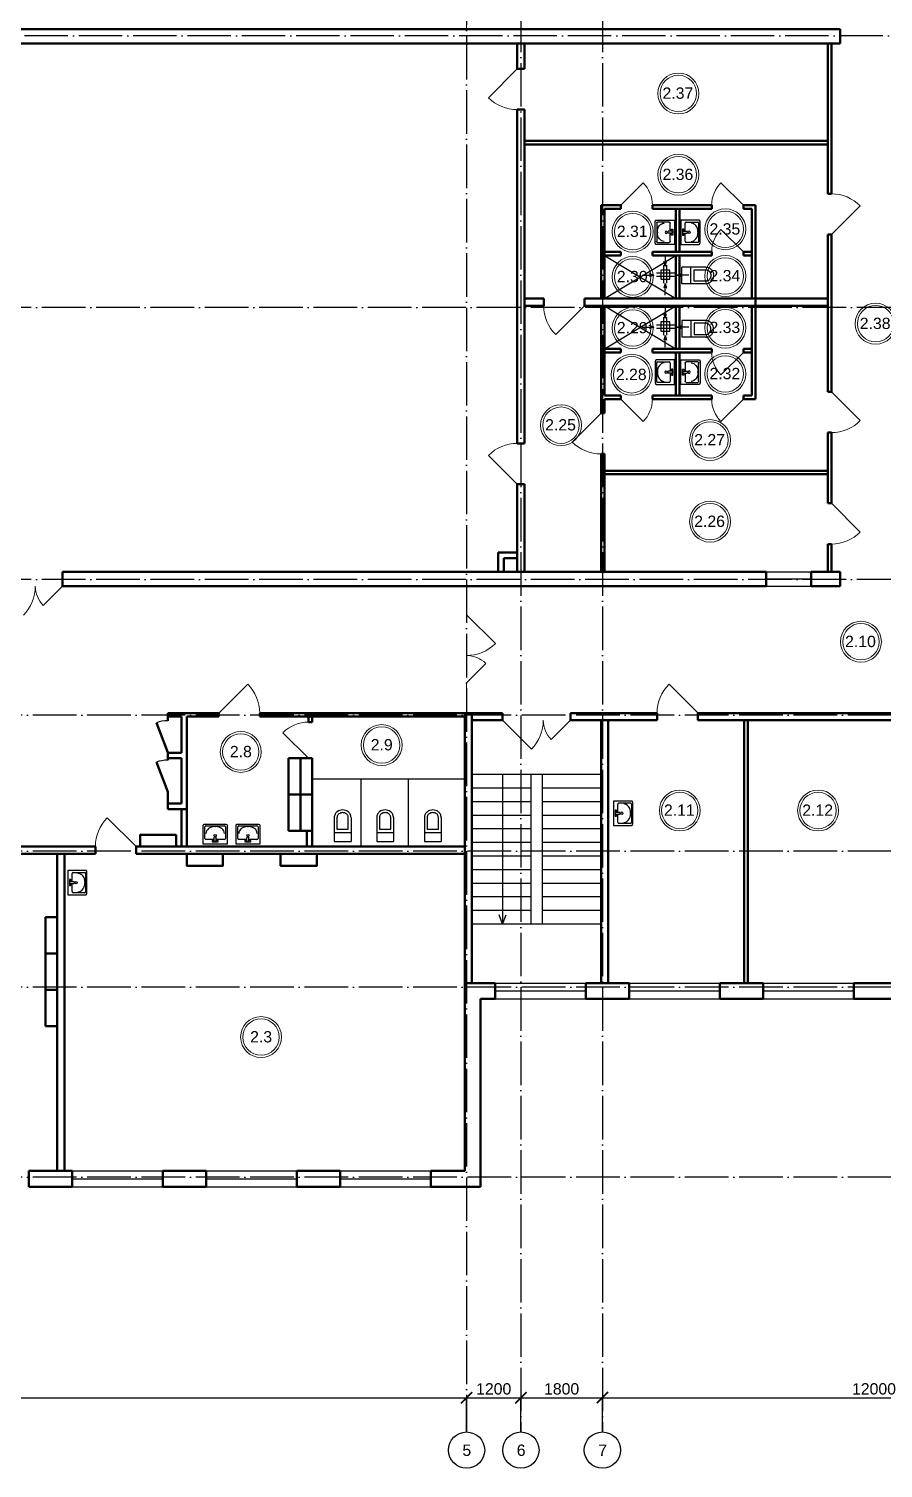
# Model space of a CAD drawing. Header units: millimetres. Extents: x 1982 to 10001982, y -1005230 to 4320529.
# Drawn here: x 2373220 to 2392094, y 1199934 to 1231710 of the extents above; entities that cross this region are included whole.
import ezdxf
from ezdxf.enums import TextEntityAlignment as Align

# ---------------------------------------------------------------- set-up
doc = ezdxf.new("R2010")
doc.units = ezdxf.units.MM
doc.linetypes.add('ACAD_ISO04W100', pattern=[30, 24, -3, 0, -3])
for name, color, linetype in [('SANTEH', 7, 'Continuous'), ('Окна', 127, 'Continuous'), ('Оси', 30, 'Continuous'), ('Осн надпись', 7, 'Continuous'), ('размеры оси', 163, 'Continuous'), ('Сантехника', 7, 'Continuous')]:
    doc.layers.add(name, color=color, linetype=linetype)
doc.layers.add('Двери', color=250, linetype='Continuous', lineweight=5)
doc.layers.add('Стены', color=7, linetype='Continuous', lineweight=50)
doc.styles.get("Standard").update_dxf_attribs({"font": 'arial.ttf'})
doc.styles.add('Style-Arial', font='arial.ttf')
doc.dimstyles.new('100', dxfattribs={"dimtxt": 250, "dimasz": 250, "dimexe": 1.25, "dimexo": 0.625, "dimgap": 65, "dimtad": 1, "dimtxsty": 'Standard', "dimblk": 'ARCHTICK', "dimcen": 250, "dimadec": 0, "dimazin": 0, "dimtfac": 1, "dimtmove": 0, "dimatfit": 3, "dimldrblk": 'ARCHTICK', "dimfxl": 1, "dimarcsym": 0})

# ---------------------------------------------------------------- blocks, each defined once
blk = doc.blocks.new('Rac7')
at = {"color": 0}
for p, q in [((-39501, -24232), (-39501, -23830)), ((-39474, -23808), (-38988, -23808)), ((-38961, -23830), (-38961, -24232)), ((-39457, -23859), (-39457, -24115)), ((-39032, -23838), (-39430, -23838)), ((-39430, -24136), (-39253, -24136)), ((-39253, -24186), (-39253, -24094)), ((-39221, -23855), (-39241, -23855)), ((-39209, -24186), (-39209, -24094)), ((-39209, -24136), (-39032, -24136)), ((-39005, -24115), (-39005, -23859)), ((-39005, -23859), (-39005, -23859)), ((-38961, -24232), (-39501, -24232)), ((-39297, -24164), (-39253, -24164)), ((-39297, -24194), (-39297, -24164)), ((-39165, -24194), (-39297, -24194)), ((-39253, -24186), (-39209, -24186)), ((-39209, -24164), (-39165, -24164)), ((-39165, -24164), (-39165, -24194))]:
    blk.add_line(p, q, dxfattribs=at)
at = {"color": 0, "extrusion": (0, 0, -1)}
for centre, major_axis, start_param, end_param in [((-39474, -23830), (-27, 0), 0, 1.570796), ((-38988, -23830), (-27, 0), 1.570796, 3.141593), ((-39430, -23859), (-27, 0), 0, 1.570796), ((-39430, -24115), (-27, 0), -1.570796, 0), ((-39241, -24007), (-194, 0), 0, 1.570796), ((-39231, -24104), (-25.3, 0), 0.552816, 2.588777), ((-39221, -24007), (-194, 0), 1.570796, 3.141593), ((-39032, -23859), (-27, 0), 1.570796, 3.141593), ((-39032, -24115), (-27, 0), -3.141593, -1.570796)]:
    blk.add_ellipse(centre, major_axis=major_axis, ratio=0.785714, start_param=start_param, end_param=end_param, dxfattribs=at)
blk.add_ellipse((-39231, -24048), major_axis=(-27.9, 0), ratio=0.785714, dxfattribs=at)
blk = doc.blocks.new('WC With Cistern_103')
at = {"layer": 'SANTEH', "linetype": 'Continuous'}
for p, q in [((0, 170), (0, 700)), ((370, 700), (0, 700)), ((370, 170), (370, 700)), ((370, 500), (0, 500)), ((60, 425), (60, 170)), ((310, 425), (60, 425)), ((310, 170), (310, 425))]:
    blk.add_line(p, q, dxfattribs=at)
for points in [[(0, 170), (1, 151), (4, 133), (10, 115), (17, 97), (27, 81), (38, 66), (51, 52), (65, 40)], [(60, 170), (61, 158), (63, 146), (66, 135), (71, 124), (77, 114), (84, 104), (92, 96), (101, 88)], [(65, 40), (92, 23), (122, 10), (153, 3), (185, 0), (217, 3), (248, 10), (278, 23), (305, 40)], [(101, 88), (120, 76), (141, 67), (163, 62), (185, 60), (207, 62), (229, 67), (250, 76), (269, 88)], [(269, 88), (278, 96), (286, 104), (293, 114), (299, 124), (304, 135), (307, 146), (309, 158), (310, 170)], [(305, 40), (319, 52), (332, 66), (343, 81), (353, 97), (360, 115), (366, 133), (369, 151), (370, 170)]]:
    blk.add_lwpolyline(points, dxfattribs=at)
blk = doc.blocks.new('_ArchTick')
at = {"color": 0, "linetype": 'ByBlock', "const_width": 0.15}
blk.add_lwpolyline([(-0.5, -0.5), (0.5, 0.5)], dxfattribs=at)
blk = doc.blocks.new('*D215')
at = {"layer": 'Defpoints', "color": 0, "lineweight": 0, "transparency": 16777216}
for p in [(2382890, 1201491), (2360090, 1200734), (2382890, 1200734)]:
    blk.add_point(p, dxfattribs=at)
at = {"layer": 'размеры оси', "color": 0, "lineweight": -2, "transparency": 16777216}
for p, q in [((2360090, 1200735), (2360090, 1201492)), ((2360090, 1201491), (2382890, 1201491)), ((2382890, 1200735), (2382890, 1201492))]:
    blk.add_line(p, q, dxfattribs=at)
at = {"layer": 'размеры оси', "color": 0, "lineweight": -2, "transparency": 16777216, "xscale": 250, "yscale": 250, "zscale": 250, "rotation": 180}
blk.add_blockref('_ArchTick', (2360090, 1201491), dxfattribs=at)
at = {"layer": 'размеры оси', "color": 0, "lineweight": -2, "transparency": 16777216, "xscale": 250, "yscale": 250, "zscale": 250}
blk.add_blockref('_ArchTick', (2382890, 1201491), dxfattribs=at)
at = {"layer": 'размеры оси', "color": 0, "transparency": 16777216, "insert": (2371490, 1201684), "char_height": 250, "attachment_point": 5}
blk.add_mtext('22800', dxfattribs=at)
blk = doc.blocks.new('*D216')
at = {"layer": 'Defpoints', "color": 0, "lineweight": 0, "transparency": 16777216}
for p in [(2384090, 1201491), (2382890, 1200734), (2384090, 1200734)]:
    blk.add_point(p, dxfattribs=at)
at = {"layer": 'размеры оси', "color": 0, "lineweight": -2, "transparency": 16777216}
for p, q in [((2382890, 1200735), (2382890, 1201492)), ((2382890, 1201491), (2384090, 1201491)), ((2384090, 1200735), (2384090, 1201492))]:
    blk.add_line(p, q, dxfattribs=at)
at = {"layer": 'размеры оси', "color": 0, "lineweight": -2, "transparency": 16777216, "xscale": 250, "yscale": 250, "zscale": 250, "rotation": 180}
blk.add_blockref('_ArchTick', (2382890, 1201491), dxfattribs=at)
at = {"layer": 'размеры оси', "color": 0, "lineweight": -2, "transparency": 16777216, "xscale": 250, "yscale": 250, "zscale": 250}
blk.add_blockref('_ArchTick', (2384090, 1201491), dxfattribs=at)
at = {"layer": 'размеры оси', "color": 0, "transparency": 16777216, "insert": (2383490, 1201684), "char_height": 250, "attachment_point": 5}
blk.add_mtext('1200', dxfattribs=at)
blk = doc.blocks.new('*D217')
at = {"layer": 'Defpoints', "color": 0, "lineweight": 0, "transparency": 16777216}
for p in [(2385890, 1201491), (2384090, 1200734), (2385890, 1200734)]:
    blk.add_point(p, dxfattribs=at)
at = {"layer": 'размеры оси', "color": 0, "lineweight": -2, "transparency": 16777216}
for p, q in [((2384090, 1200735), (2384090, 1201492)), ((2384090, 1201491), (2385890, 1201491)), ((2385890, 1200735), (2385890, 1201492))]:
    blk.add_line(p, q, dxfattribs=at)
at = {"layer": 'размеры оси', "color": 0, "lineweight": -2, "transparency": 16777216, "xscale": 250, "yscale": 250, "zscale": 250, "rotation": 180}
blk.add_blockref('_ArchTick', (2384090, 1201491), dxfattribs=at)
at = {"layer": 'размеры оси', "color": 0, "lineweight": -2, "transparency": 16777216, "xscale": 250, "yscale": 250, "zscale": 250}
blk.add_blockref('_ArchTick', (2385890, 1201491), dxfattribs=at)
at = {"layer": 'размеры оси', "color": 0, "transparency": 16777216, "insert": (2384990, 1201684), "char_height": 250, "attachment_point": 5}
blk.add_mtext('1800', dxfattribs=at)
blk = doc.blocks.new('*D218')
at = {"layer": 'Defpoints', "color": 0, "lineweight": 0, "transparency": 16777216}
for p in [(2397890, 1201491), (2385890, 1200734), (2397890, 1200734)]:
    blk.add_point(p, dxfattribs=at)
at = {"layer": 'размеры оси', "color": 0, "lineweight": -2, "transparency": 16777216}
for p, q in [((2385890, 1200735), (2385890, 1201492)), ((2385890, 1201491), (2397890, 1201491)), ((2397890, 1200735), (2397890, 1201492))]:
    blk.add_line(p, q, dxfattribs=at)
at = {"layer": 'размеры оси', "color": 0, "lineweight": -2, "transparency": 16777216, "xscale": 250, "yscale": 250, "zscale": 250, "rotation": 180}
blk.add_blockref('_ArchTick', (2385890, 1201491), dxfattribs=at)
at = {"layer": 'размеры оси', "color": 0, "lineweight": -2, "transparency": 16777216, "xscale": 250, "yscale": 250, "zscale": 250}
blk.add_blockref('_ArchTick', (2397890, 1201491), dxfattribs=at)
at = {"layer": 'размеры оси', "color": 0, "transparency": 16777216, "insert": (2391890, 1201684), "char_height": 250, "attachment_point": 5}
blk.add_mtext('12000', dxfattribs=at)
blk = doc.blocks.new('*U128')
at = {"layer": 'размеры оси', "color": 7}
for p, q in [((-6, 449), (-6, 191)), ((-259, -5), (-361, 25)), ((-196, 42), (203, 42)), ((-39, -186), (-39, 212)), ((-6, 191), (-36, 293)), ((-6, 191), (24, 293)), ((31, -186), (31, 212)), ((259, -5), (361, 25)), ((-517, -5), (-259, -5)), ((-259, -5), (-361, -35)), ((-196, -29), (203, -29)), ((-6, -191), (-36, -293)), ((-6, -449), (-6, -191)), ((-6, -191), (24, -293)), ((517, -5), (259, -5)), ((259, -5), (361, -35))]:
    blk.add_line(p, q, dxfattribs=at)
blk.add_3dface([(-102, -94), (98, -94), (98, 106), (-102, 106)], dxfattribs=at)

msp = doc.modelspace()

# ---------------------------------------------------------------- linework, layer by layer
for p, q in [((2385940.421, 1225755.29), (2387514.975, 1226705.29)), ((2385940.421, 1226705.29), (2387514.975, 1225755.29)), ((2385940.421, 1225593.961), (2387514.975, 1224643.961)), ((2385940.421, 1224643.961), (2387514.975, 1225593.961)), ((2389504.975, 1219725.29), (2390504.975, 1219725.29)), ((2389504.975, 1219565.29), (2390504.975, 1219565.29)), ((2389504.975, 1219405.29), (2390504.975, 1219405.29)), ((2385860.421, 1215245.29), (2383010.421, 1215245.29)), ((2383686.91, 1215245.29), (2383686.91, 1211945.29)), ((2384310.421, 1215245.29), (2384310.421, 1211945.29)), ((2384560.421, 1215245.29), (2384560.421, 1211945.29)), ((2384310.421, 1214945.29), (2383010.421, 1214945.29)), ((2385860.421, 1214945.29), (2384560.421, 1214945.29)), ((2384310.421, 1214645.29), (2383010.421, 1214645.29)), ((2385860.421, 1214645.29), (2384560.421, 1214645.29)), ((2384310.421, 1214345.29), (2383010.421, 1214345.29)), ((2385860.421, 1214345.29), (2384560.421, 1214345.29)), ((2384310.421, 1214045.29), (2383010.421, 1214045.29)), ((2385860.421, 1214045.29), (2384560.421, 1214045.29)), ((2384310.421, 1213745.29), (2383010.421, 1213745.29)), ((2385860.421, 1213745.29), (2384560.421, 1213745.29)), ((2384310.421, 1213445.29), (2383010.421, 1213445.29)), ((2385860.421, 1213445.29), (2384560.421, 1213445.29)), ((2384310.421, 1213145.29), (2383010.421, 1213145.29)), ((2385860.421, 1213145.29), (2384560.421, 1213145.29)), ((2384310.421, 1212845.29), (2383010.421, 1212845.29)), ((2385860.421, 1212845.29), (2384560.421, 1212845.29)), ((2384310.421, 1212545.29), (2383010.421, 1212545.29)), ((2385860.421, 1212545.29), (2384560.421, 1212545.29)), ((2384310.421, 1212245.29), (2383010.421, 1212245.29)), ((2383686.91, 1211945.29), (2383609.386, 1212153.135)), ((2383686.91, 1211945.29), (2383764.435, 1212153.135)), ((2385860.421, 1212245.29), (2384560.421, 1212245.29)), ((2385860.421, 1211945.29), (2383010.421, 1211945.29))]:
    msp.add_line(p, q)
at = {"color": 7, "linetype": 'Continuous', "lineweight": 13}
for centre, radius in [((2387568.802, 1230282.201), 452.013), ((2387568.802, 1230282.201), 402.013), ((2387568.802, 1228489.409), 452.013), ((2387568.802, 1228489.409), 402.013), ((2386559.52, 1227231.752), 452.013), ((2386559.52, 1227231.752), 402.013), ((2388606.045, 1227284.786), 452.013), ((2388606.045, 1227284.786), 402.013), ((2386559.52, 1226233.514), 452.013), ((2386559.52, 1226233.514), 402.013), ((2388606.045, 1226252.313), 452.013), ((2388606.045, 1226252.313), 402.013), ((2391925.501, 1225199.478), 452.013), ((2386559.52, 1225104.519), 452.013), ((2386559.52, 1225104.519), 402.013), ((2388606.045, 1225110.905), 452.013), ((2388606.045, 1225110.905), 402.013), ((2391925.501, 1225199.478), 402.013), ((2386538.283, 1224071.711), 452.013), ((2386538.283, 1224071.711), 402.013), ((2388606.045, 1224091.836), 452.013), ((2388606.045, 1224091.836), 402.013), ((2384976.464, 1222959.666), 452.013), ((2384976.464, 1222959.666), 402.013), ((2388268.877, 1222630.645), 452.013), ((2388268.877, 1222630.645), 402.013), ((2388268.877, 1220830.909), 452.013), ((2388268.877, 1220830.909), 402.013), ((2391601.514, 1218178.189), 452.013), ((2391601.514, 1218178.189), 402.013), ((2377903.615, 1215746.847), 452.013), ((2377903.615, 1215746.847), 402.013), ((2381015.581, 1215897.432), 452.013), ((2381015.581, 1215897.432), 402.013), ((2387600.377, 1214453.527), 452.013), ((2387600.377, 1214453.527), 402.013), ((2390655.502, 1214453.527), 452.013), ((2390655.502, 1214453.527), 402.013), ((2378351.415, 1209450.921), 452.013), ((2378351.415, 1209450.921), 402.013)]:
    msp.add_circle(centre, radius, dxfattribs=at)
at = {"layer": 'SANTEH'}
for p, q in [((2379480.421, 1215155.29), (2382850.421, 1215155.29)), ((2380554.975, 1215155.29), (2380554.975, 1213655.29)), ((2381602.532, 1215155.29), (2381602.532, 1213655.29))]:
    msp.add_line(p, q, dxfattribs=at)
for centre in [(2376290.421, 1215735.29), (2376290.421, 1214865.29)]:
    msp.add_arc(centre, 700, 90, 111.0579294, dxfattribs=at)
at = {"layer": 'Двери'}
for p, q in [((2382890.421, 1232335.29), (2382890.421, 1231705.29)), ((2384010.421, 1230825.955), (2383374.025, 1230189.559)), ((2386294.975, 1227816.619), (2386789.949, 1228311.594)), ((2389004.975, 1227816.619), (2388510, 1228311.594)), ((2390950.421, 1227165.955), (2391586.817, 1227802.351)), ((2389004.975, 1226786.619), (2388510, 1227281.594)), ((2385494.975, 1225595.29), (2384858.579, 1224958.894)), ((2389004.975, 1224563.961), (2388510, 1224068.987)), ((2386294.975, 1223533.961), (2386789.949, 1223038.987)), ((2389004.975, 1223533.961), (2388510, 1223038.987)), ((2390950.421, 1223695.955), (2391586.817, 1223059.559)), ((2385860.421, 1223224.626), (2385224.025, 1222588.23)), ((2384010.421, 1221655.955), (2383374.025, 1222292.351)), ((2390950.421, 1221235.955), (2391586.817, 1220599.559)), ((2373964.975, 1219405.29), (2373540.711, 1218981.026)), ((2382890.421, 1218775.29), (2382890.421, 1219405.29)), ((2382890.421, 1218775.29), (2383526.817, 1218138.894)), ((2382890.421, 1217275.29), (2383314.685, 1217699.554)), ((2377421.581, 1216605.29), (2378057.977, 1217241.686)), ((2382890.421, 1216605.29), (2382890.421, 1217275.29)), ((2387999.196, 1216606.619), (2387362.796, 1217243.019)), ((2383685.421, 1216445.29), (2384321.817, 1215808.894)), ((2385185.421, 1216445.29), (2384761.157, 1216021.026)), ((2379400.421, 1215605.29), (2378834.735, 1216170.976)), ((2375591.999, 1213655.29), (2374955.603, 1214291.686))]:
    msp.add_line(p, q, dxfattribs=at)
for centre, radius, start, end in [((2384010.421, 1230825.955), 900, 225, 270), ((2386294.975, 1227816.619), 700, 0, 45), ((2389004.975, 1227816.619), 700, 135, 180), ((2390950.421, 1227165.955), 900, 45, 90), ((2389004.975, 1226786.619), 700, 135, 180), ((2385494.975, 1225595.29), 900, 180, 225), ((2386294.975, 1223533.961), 900, 0, 0), ((2389004.975, 1224563.961), 700, 180, 225), ((2386294.975, 1223533.961), 700, 315, 0), ((2389004.975, 1223533.961), 700, 180, 225), ((2390950.421, 1223695.955), 900, 270, 315), ((2384010.421, 1221655.955), 900, 90, 135), ((2385860.421, 1223224.626), 900, 225, 270), ((2390950.421, 1221235.955), 900, 270, 315), ((2372464.975, 1219405.29), 900, 315, 0), ((2373964.975, 1219405.29), 600, 180, 225), ((2382890.421, 1218775.29), 900, 270, 315), ((2382890.421, 1217275.29), 600, 45, 90), ((2377421.581, 1216605.29), 900, 0, 45), ((2387999.196, 1216606.619), 900.004, 135, 180), ((2379400.421, 1215605.29), 800, 90, 135), ((2383685.421, 1216445.29), 900, 315, 0), ((2385185.421, 1216445.29), 600, 180, 225), ((2375591.999, 1213655.29), 900, 135, 180)]:
    msp.add_arc(centre, radius, start, end, dxfattribs=at)
at = {"layer": 'Окна'}
for p, q in [((2383525.421, 1210645.29), (2385525.421, 1210645.29)), ((2383525.421, 1210470.29), (2385525.421, 1210470.29)), ((2386485.421, 1210645.29), (2388485.421, 1210645.29)), ((2386485.421, 1210470.29), (2388485.421, 1210470.29)), ((2389445.421, 1210645.29), (2391445.421, 1210645.29)), ((2389445.421, 1210470.29), (2391445.421, 1210470.29)), ((2383525.421, 1210295.29), (2385525.421, 1210295.29)), ((2386485.421, 1210295.29), (2388485.421, 1210295.29)), ((2389445.421, 1210295.29), (2391445.421, 1210295.29)), ((2374180.421, 1206495.29), (2376180.421, 1206495.29)), ((2374180.421, 1206320.29), (2376180.421, 1206320.29)), ((2377140.421, 1206495.29), (2379140.421, 1206495.29)), ((2377140.421, 1206320.29), (2379140.421, 1206320.29)), ((2380100.421, 1206495.29), (2382100.421, 1206495.29)), ((2380100.421, 1206320.29), (2382100.421, 1206320.29)), ((2374180.421, 1206145.29), (2376180.421, 1206145.29)), ((2377140.421, 1206145.29), (2379140.421, 1206145.29)), ((2380100.421, 1206145.29), (2382100.421, 1206145.29))]:
    msp.add_line(p, q, dxfattribs=at)
at = {"layer": 'Оси', "linetype": 'ACAD_ISO04W100', "ltscale": 40}
for p, q in [((2382890.421, 1244755.29), (2382890.421, 1200733.913)), ((2384090.421, 1240555.29), (2384090.421, 1200733.913)), ((2385890.421, 1240555.29), (2385890.421, 1200733.913)), ((2434090.421, 1231555.29), (2343540.724, 1231555.29)), ((2434475.298, 1225555.29), (2343540.724, 1225555.29)), ((2434475.298, 1219555.29), (2343540.724, 1219555.29)), ((2428276.32, 1216555.29), (2343540.724, 1216555.29)), ((2428276.32, 1213555.29), (2343540.724, 1213555.29)), ((2428276.32, 1210555.29), (2343540.724, 1210555.29)), ((2428276.32, 1206355.29), (2343540.724, 1206355.29))]:
    msp.add_line(p, q, dxfattribs=at)
at = {"layer": 'Осн надпись', "ltscale": 40}
for centre in [(2382890.421, 1200333.913), (2384090.421, 1200333.913), (2385890.421, 1200333.913)]:
    msp.add_circle(centre, 400, dxfattribs=at)
at = {"layer": 'Стены'}
for p, q in [((2360010.421, 1231705.29), (2391140.421, 1231705.29)), ((2391140.421, 1231385.29), (2391140.421, 1231705.29)), ((2360010.421, 1231385.29), (2391140.421, 1231385.29)), ((2384010.421, 1230825.955), (2384010.421, 1231385.29)), ((2384170.421, 1230825.955), (2384170.421, 1231385.29)), ((2390870.421, 1228065.955), (2390870.421, 1231385.29)), ((2390950.421, 1228065.955), (2390950.421, 1231385.29)), ((2384170.421, 1230825.955), (2384010.421, 1230825.955)), ((2384010.421, 1222555.955), (2384010.421, 1229925.955)), ((2384170.421, 1229925.955), (2384010.421, 1229925.955)), ((2384170.421, 1222555.955), (2384170.421, 1229925.955)), ((2384170.421, 1229235.29), (2390870.421, 1229235.29)), ((2384170.421, 1229155.29), (2390870.421, 1229155.29)), ((2390870.421, 1228065.955), (2390950.421, 1228065.955)), ((2385860.421, 1227815.29), (2386294.975, 1227815.29)), ((2385860.421, 1227815.29), (2385860.421, 1225755.29)), ((2385940.421, 1227735.29), (2386294.975, 1227735.29)), ((2385940.421, 1227735.29), (2385940.421, 1225755.29)), ((2386294.975, 1227735.29), (2386294.975, 1227815.29)), ((2386994.975, 1227815.29), (2388304.975, 1227815.29)), ((2386994.975, 1227735.29), (2386994.975, 1227815.29)), ((2386994.975, 1227735.29), (2388304.975, 1227735.29)), ((2387514.975, 1227735.29), (2387514.975, 1226785.29)), ((2387594.975, 1227735.29), (2387594.975, 1226785.29)), ((2388304.975, 1227735.29), (2388304.975, 1227815.29)), ((2389004.975, 1227816.619), (2389270.421, 1227816.619)), ((2389004.975, 1227735.29), (2389004.975, 1227815.29)), ((2389004.975, 1227735.29), (2389190.421, 1227735.29)), ((2389190.421, 1227735.29), (2389190.421, 1225755.29)), ((2389270.421, 1227815.29), (2389270.421, 1225755.29)), ((2389270.421, 1223695.955), (2389270.421, 1227165.955)), ((2390870.421, 1223695.955), (2390870.421, 1227165.955)), ((2390870.421, 1227165.955), (2390950.421, 1227165.955)), ((2390950.421, 1223695.955), (2390950.421, 1227165.955)), ((2386294.975, 1226785.29), (2385940.421, 1226785.29)), ((2386294.975, 1226705.29), (2385940.421, 1226705.29)), ((2386294.975, 1226705.29), (2386294.975, 1226785.29)), ((2388304.975, 1226785.29), (2386994.975, 1226785.29)), ((2386994.975, 1226705.29), (2386994.975, 1226785.29)), ((2388304.975, 1226705.29), (2386994.975, 1226705.29)), ((2387514.975, 1226705.29), (2387514.975, 1225755.29)), ((2387594.975, 1226705.29), (2387594.975, 1225755.29)), ((2388304.975, 1226705.29), (2388304.975, 1226785.29)), ((2389190.421, 1226785.29), (2389004.975, 1226785.29)), ((2389004.975, 1226705.29), (2389004.975, 1226785.29)), ((2389190.421, 1226705.29), (2389004.975, 1226705.29)), ((2384170.421, 1225755.29), (2384594.975, 1225755.29)), ((2384594.975, 1225755.29), (2384594.975, 1225595.29)), ((2385494.975, 1225755.29), (2390870.421, 1225755.29)), ((2385494.975, 1225755.29), (2385494.975, 1225595.29)), ((2384170.421, 1225595.29), (2384594.975, 1225595.29)), ((2385494.975, 1225595.29), (2390870.421, 1225595.29)), ((2385860.421, 1223224.626), (2385860.421, 1225593.961)), ((2385940.421, 1223613.961), (2385940.421, 1225593.961)), ((2387514.975, 1224643.961), (2387514.975, 1225593.961)), ((2387594.975, 1224643.961), (2387594.975, 1225593.961)), ((2389190.421, 1223613.961), (2389190.421, 1225593.961)), ((2389270.421, 1223533.961), (2389270.421, 1225593.961)), ((2386294.975, 1224643.961), (2385940.421, 1224643.961)), ((2386294.975, 1224563.961), (2385940.421, 1224563.961)), ((2386294.975, 1224643.961), (2386294.975, 1224563.961)), ((2388304.975, 1224643.961), (2386994.975, 1224643.961)), ((2386994.975, 1224643.961), (2386994.975, 1224563.961)), ((2388304.975, 1224563.961), (2386994.975, 1224563.961)), ((2387514.975, 1223613.961), (2387514.975, 1224563.961)), ((2387594.975, 1223613.961), (2387594.975, 1224563.961)), ((2388304.975, 1224643.961), (2388304.975, 1224563.961)), ((2389190.421, 1224643.961), (2389004.975, 1224643.961)), ((2389004.975, 1224643.961), (2389004.975, 1224563.961)), ((2389190.421, 1224563.961), (2389004.975, 1224563.961)), ((2385940.421, 1223613.961), (2386294.975, 1223613.961)), ((2385940.421, 1223533.961), (2386294.975, 1223533.961)), ((2385940.421, 1223224.626), (2385940.421, 1223533.961)), ((2386294.975, 1223613.961), (2386294.975, 1223533.961)), ((2386994.975, 1223613.961), (2388304.975, 1223613.961)), ((2386994.975, 1223613.961), (2386994.975, 1223533.961)), ((2386994.975, 1223533.961), (2388304.975, 1223533.961)), ((2388304.975, 1223613.961), (2388304.975, 1223533.961)), ((2389004.975, 1223613.961), (2389190.421, 1223613.961)), ((2389004.975, 1223613.961), (2389004.975, 1223533.961)), ((2389004.975, 1223533.961), (2389270.421, 1223533.961)), ((2390870.421, 1223695.955), (2390950.421, 1223695.955)), ((2385860.421, 1223224.626), (2385940.421, 1223224.626)), ((2390870.421, 1221235.955), (2390870.421, 1222795.955)), ((2390870.421, 1222795.955), (2390950.421, 1222795.955)), ((2390950.421, 1221235.955), (2390950.421, 1222795.955)), ((2384170.421, 1222555.955), (2384010.421, 1222555.955)), ((2385860.421, 1219723.961), (2385860.421, 1222324.626)), ((2385860.421, 1222324.626), (2385940.421, 1222324.626)), ((2385940.421, 1219723.961), (2385940.421, 1222324.626)), ((2385940.421, 1221955.29), (2390870.421, 1221955.29)), ((2385940.421, 1221875.29), (2390870.421, 1221875.29)), ((2384010.421, 1219725.29), (2384010.421, 1221655.955)), ((2384170.421, 1221655.955), (2384010.421, 1221655.955)), ((2384170.421, 1219725.29), (2384170.421, 1221655.955)), ((2390870.421, 1221235.955), (2390950.421, 1221235.955)), ((2390870.421, 1219725.29), (2390870.421, 1220335.955)), ((2390870.421, 1220335.955), (2390950.421, 1220335.955)), ((2390950.421, 1219725.29), (2390950.421, 1220335.955)), ((2383590.421, 1219725.29), (2383590.421, 1220145.29)), ((2383590.421, 1220145.29), (2384010.421, 1220145.29)), ((2383710.421, 1219725.29), (2383710.421, 1220025.29)), ((2383710.421, 1220025.29), (2384010.421, 1220025.29)), ((2373964.975, 1219725.29), (2389504.975, 1219725.29)), ((2373964.975, 1219725.29), (2373964.975, 1219405.29)), ((2389504.975, 1219405.29), (2389504.975, 1219725.29)), ((2390504.975, 1219725.29), (2391140.421, 1219725.29)), ((2390504.975, 1219405.29), (2390504.975, 1219725.29)), ((2391140.421, 1219405.29), (2391140.421, 1219725.29)), ((2373964.975, 1219405.29), (2389504.975, 1219405.29)), ((2390504.975, 1219405.29), (2391140.421, 1219405.29)), ((2376290.421, 1216605.29), (2376290.421, 1216525.29)), ((2376290.421, 1216605.29), (2377421.581, 1216605.29)), ((2376290.421, 1216435.29), (2376290.421, 1216605.29)), ((2376290.421, 1216525.29), (2376590.421, 1216525.29)), ((2376590.421, 1216525.29), (2376590.421, 1215725.29)), ((2376710.421, 1216525.29), (2376710.421, 1213655.29)), ((2376710.421, 1216525.29), (2377421.581, 1216525.29)), ((2377421.581, 1216525.29), (2377421.581, 1216605.29)), ((2378321.581, 1216605.29), (2382720.421, 1216605.29)), ((2378321.581, 1216525.29), (2378321.581, 1216605.29)), ((2378321.581, 1216525.29), (2382850.421, 1216525.29)), ((2379400.421, 1216405.29), (2379400.421, 1216525.29)), ((2379400.421, 1216405.29), (2379480.421, 1216405.29)), ((2379480.421, 1216405.29), (2379480.421, 1216525.29)), ((2382720.421, 1216605.29), (2383200.421, 1216605.29)), ((2382850.421, 1216605.29), (2382850.421, 1206495.29)), ((2382850.421, 1216605.29), (2383010.421, 1216605.29)), ((2383010.421, 1216605.29), (2383010.421, 1210645.29)), ((2383010.421, 1216445.29), (2383685.421, 1216445.29)), ((2383200.421, 1216605.29), (2383685.421, 1216605.29)), ((2383685.421, 1216445.29), (2383685.421, 1216605.29)), ((2385185.421, 1216605.29), (2387099.196, 1216605.29)), ((2385185.421, 1216445.29), (2385185.421, 1216605.29)), ((2385185.421, 1216445.29), (2387099.196, 1216445.29)), ((2385860.421, 1216445.29), (2385860.421, 1210645.29)), ((2386020.421, 1216445.29), (2386020.421, 1210645.29)), ((2387099.196, 1216445.29), (2387099.196, 1216605.29)), ((2387999.196, 1216605.29), (2392932.082, 1216605.29)), ((2387999.196, 1216445.29), (2387999.196, 1216605.29)), ((2387999.196, 1216445.29), (2392932.082, 1216445.29)), ((2389020.421, 1216445.29), (2389020.421, 1210645.29)), ((2389100.421, 1216445.29), (2389100.421, 1210645.29)), ((2376290.421, 1215735.29), (2376038.903, 1216388.543)), ((2376290.421, 1214865.29), (2376038.903, 1215518.543)), ((2376290.421, 1215565.29), (2376290.421, 1215735.29)), ((2376290.421, 1215725.29), (2376290.421, 1215605.29)), ((2376290.421, 1215725.29), (2376590.421, 1215725.29)), ((2376290.421, 1215605.29), (2376590.421, 1215605.29)), ((2376590.421, 1215605.29), (2376590.421, 1214605.29)), ((2378960.421, 1215605.29), (2378960.421, 1214005.29)), ((2378960.421, 1215605.29), (2379480.421, 1215605.29)), ((2379220.421, 1214005.29), (2379220.421, 1215605.29)), ((2379480.421, 1215605.29), (2379480.421, 1213655.29)), ((2376290.421, 1214485.29), (2376290.421, 1214865.29)), ((2376290.421, 1214605.29), (2376290.421, 1214485.29)), ((2376290.421, 1214605.29), (2376590.421, 1214605.29)), ((2378960.421, 1214805.29), (2379480.421, 1214805.29)), ((2376290.421, 1214485.29), (2376710.421, 1214485.29)), ((2376590.421, 1214485.29), (2376590.421, 1213655.29)), ((2378960.421, 1214005.29), (2379480.421, 1214005.29)), ((2379360.421, 1214005.29), (2379360.421, 1213655.29)), ((2366763.361, 1213655.29), (2374691.999, 1213655.29)), ((2374691.999, 1213495.29), (2374691.999, 1213655.29)), ((2375591.999, 1213655.29), (2382850.421, 1213655.29)), ((2375591.999, 1213495.29), (2375591.999, 1213655.29)), ((2366763.361, 1213495.29), (2374691.999, 1213495.29)), ((2373850.421, 1213495.29), (2373850.421, 1206495.29)), ((2374010.421, 1213495.29), (2374010.421, 1206495.29)), ((2375591.999, 1213495.29), (2382850.421, 1213495.29)), ((2383525.421, 1210645.29), (2382850.421, 1210645.29)), ((2383525.421, 1210295.29), (2383525.421, 1210645.29)), ((2386485.421, 1210645.29), (2385525.421, 1210645.29)), ((2385525.421, 1210295.29), (2385525.421, 1210645.29)), ((2386485.421, 1210295.29), (2386485.421, 1210645.29)), ((2389445.421, 1210645.29), (2388485.421, 1210645.29)), ((2388485.421, 1210295.29), (2388485.421, 1210645.29)), ((2389445.421, 1210295.29), (2389445.421, 1210645.29)), ((2392405.421, 1210645.29), (2391445.421, 1210645.29)), ((2391445.421, 1210295.29), (2391445.421, 1210645.29)), ((2383200.421, 1210295.29), (2383200.421, 1206145.29)), ((2383525.421, 1210295.29), (2383200.421, 1210295.29)), ((2386485.421, 1210295.29), (2385525.421, 1210295.29)), ((2389445.421, 1210295.29), (2388485.421, 1210295.29)), ((2392405.421, 1210295.29), (2391445.421, 1210295.29)), ((2373220.421, 1206495.29), (2374180.421, 1206495.29)), ((2373220.421, 1206495.29), (2373220.421, 1206145.29)), ((2374180.421, 1206495.29), (2374180.421, 1206145.29)), ((2376180.421, 1206495.29), (2377140.421, 1206495.29)), ((2376180.421, 1206495.29), (2376180.421, 1206145.29)), ((2377140.421, 1206495.29), (2377140.421, 1206145.29)), ((2379140.421, 1206495.29), (2380100.421, 1206495.29)), ((2379140.421, 1206495.29), (2379140.421, 1206145.29)), ((2380100.421, 1206495.29), (2380100.421, 1206145.29)), ((2382100.421, 1206495.29), (2382850.421, 1206495.29)), ((2382100.421, 1206495.29), (2382100.421, 1206145.29)), ((2373220.421, 1206145.29), (2374180.421, 1206145.29)), ((2376180.421, 1206145.29), (2377140.421, 1206145.29)), ((2379140.421, 1206145.29), (2380100.421, 1206145.29)), ((2382100.421, 1206145.29), (2383200.421, 1206145.29))]:
    msp.add_line(p, q, dxfattribs=at)
for points in [[(2378960.421, 1214005.29), (2379220.421, 1214005.29), (2379220.421, 1214805.29), (2378960.421, 1214805.29)], [(2376478.276, 1213915.29), (2376478.276, 1213655.29), (2375678.276, 1213655.29), (2375678.276, 1213915.29)], [(2377510.421, 1213495.29), (2377510.421, 1213235.29), (2376710.421, 1213235.29), (2376710.421, 1213495.29)], [(2379583.896, 1213495.29), (2379583.896, 1213235.29), (2378783.896, 1213235.29), (2378783.896, 1213495.29)], [(2373590.421, 1211295.29), (2373850.421, 1211295.29), (2373850.421, 1212095.29), (2373590.421, 1212095.29)], [(2373590.421, 1210495.29), (2373850.421, 1210495.29), (2373850.421, 1211295.29), (2373590.421, 1211295.29)], [(2373590.421, 1209695.29), (2373850.421, 1209695.29), (2373850.421, 1210495.29), (2373590.421, 1210495.29)]]:
    msp.add_lwpolyline(points, close=True, dxfattribs=at)

# ---------------------------------------------------------------- block references
at = {"layer": 'размеры оси', "color": 7, "lineweight": 0}
for p, rotation in [((2363251.568, 1266449.506), 90.00000000000001), ((2411854.98, 1184899.745), 270)]:
    msp.add_blockref('Rac7', p, dxfattribs=dict(at, rotation=rotation))
at = {"layer": 'размеры оси', "color": 7, "lineweight": 0, "yscale": -1}
for p, rotation in [((2411854.98, 1266449.506), 89.99999999999999), ((2363251.568, 1184899.745), 270), ((2410367.965, 1253623.99), 89.99999999999999), ((2338106.555, 1237952.147), 180), ((2338830.299, 1237952.147), 180), ((2398314.045, 1252092.466), 89.99999999999999)]:
    msp.add_blockref('Rac7', p, dxfattribs=dict(at, rotation=rotation))
at = {"layer": 'размеры оси', "color": 7}
for p in [(2387284.344, 1226278.831), (2387284.344, 1225131.907)]:
    msp.add_blockref('*U128', p, dxfattribs=at)
at = {"layer": 'Сантехника', "color": 0, "lineweight": -2, "xscale": -1, "rotation": 90}
msp.add_blockref('WC With Cistern_103', (2388344.975, 1226449.654), dxfattribs=at)
at = {"layer": 'Сантехника', "color": 0, "lineweight": -2}
for p, rotation in [((2388344.975, 1224899.597), 89.99999999999999), ((2380338.097, 1214466.742), 180), ((2381275.191, 1214466.742), 180), ((2382329.727, 1214466.742), 180)]:
    msp.add_blockref('WC With Cistern_103', p, dxfattribs=dict(at, rotation=rotation))

# ---------------------------------------------------------------- texts
at = {"color": 7, "linetype": 'Continuous', "lineweight": 13, "style": 'Style-Arial'}
for s, p in [('2.37', (2387218.689, 1230414.951)), ('2.36', (2387218.689, 1228622.159)), ('2.31', (2386209.407, 1227364.501)), ('2.35', (2388255.932, 1227417.536)), ('2.30', (2386209.407, 1226366.264)), ('2.34', (2388255.932, 1226385.062)), ('2.38', (2391575.388, 1225332.228)), ('2.29', (2386209.407, 1225237.269)), ('2.33', (2388255.932, 1225243.655)), ('2.28', (2386188.169, 1224204.46)), ('2.32', (2388255.932, 1224224.586)), ('2.25', (2384626.351, 1223092.416)), ('2.27', (2387918.764, 1222763.394)), ('2.26', (2387918.764, 1220963.658)), ('2.10', (2391251.401, 1218310.939)), ('2.8', (2377662.06, 1215879.597)), ('2.9', (2380774.026, 1216030.182)), ('2.11', (2387250.264, 1214586.277)), ('2.12', (2390305.389, 1214586.277)), ('2.3', (2378109.86, 1209583.67))]:
    msp.add_text(s, height=250, dxfattribs=at).set_placement(p, align=Align.TOP_LEFT)
at = {"layer": 'Осн надпись', "char_height": 250, "attachment_point": 1}
for s, insert in [('5', (2382798.988, 1200455.795)), ('6', (2383998.988, 1200455.795)), ('7', (2385798.988, 1200455.795))]:
    msp.add_mtext_dynamic_manual_height_columns(s, width=250, gutter_width=12.5, heights=[0], dxfattribs=dict(at, insert=insert))

# ---------------------------------------------------------------- dimensions: what is measured, and where the dimension line sits
at = {"layer": 'размеры оси'}
for base, p1, p2, picture, middle in [((2382890.421, 1201491.107), (2360090.421, 1200733.913), (2382890.421, 1200733.913), '*D215', (2371490.421, 1201683.75)), ((2384090.421, 1201491.107), (2382890.421, 1200733.913), (2384090.421, 1200733.913), '*D216', (2383490.421, 1201683.75)), ((2385890.421, 1201491.107), (2384090.421, 1200733.913), (2385890.421, 1200733.913), '*D217', (2384990.421, 1201683.75)), ((2397890.421, 1201491.107), (2385890.421, 1200733.913), (2397890.421, 1200733.913), '*D218', (2391890.421, 1201683.75))]:
    dim = msp.add_linear_dim(base=base, p1=p1, p2=p2, dimstyle='100', override={"dimtmove": 1, "dimfxl": 0}, dxfattribs=at)
    dim.commit()
    dim.dimension.update_dxf_attribs({"geometry": picture, "text_midpoint": middle})

doc.saveas('drawing.dxf')
